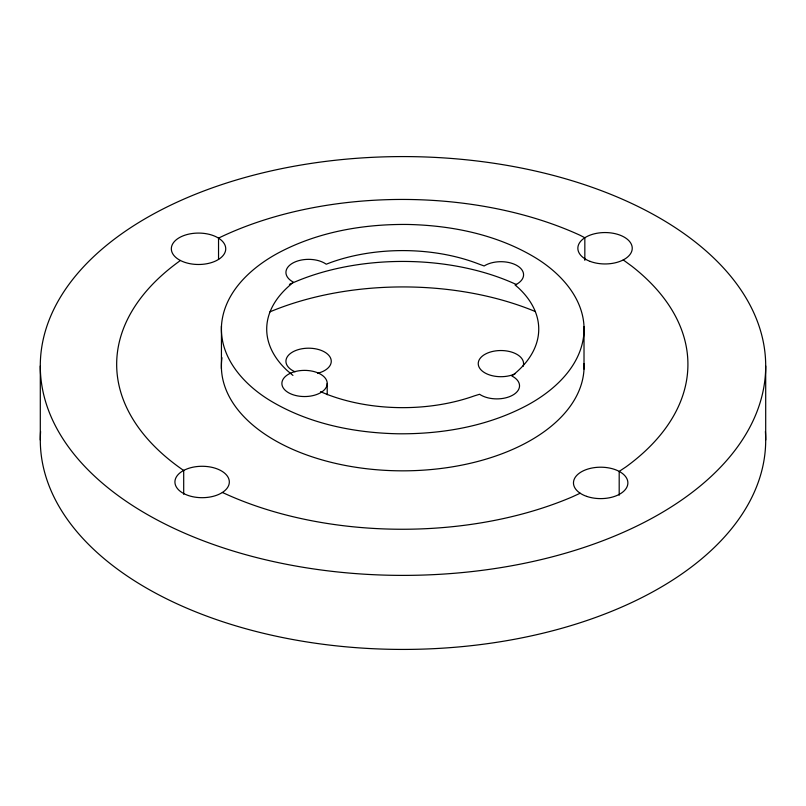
<?xml version="1.0" encoding="UTF-8"?>
<svg xmlns="http://www.w3.org/2000/svg" width="806" height="806" viewBox="0 0 806 806"><rect width="100%" height="100%" fill="white"/><g stroke="black" fill="none" stroke-linecap="round" stroke-linejoin="round"><path stroke-width="1.21" d="M221.449 326.158C219.957 358.69 244.681 385.359 270.917 401.035C308.95 423.744 353.723 432.812 397.6 433.779C442.151 434.273 487.69 426.364 527.285 405.216C554.871 390.316 582.033 365.33 584.007 332.082C585.499 299.55 560.775 272.881 534.539 257.205C496.516 234.496 451.743 225.428 407.856 224.461C363.305 223.967 317.765 231.876 278.171 253.024C250.595 267.924 223.423 292.91 221.449 326.158L221.428 368.664M180.332 260.459L178.731 261.718A285.626 164.908 0 0 0 181.924 469.263L183.697 470.442L183.697 494.28M580.179 493.232L572.23 496.889A285.626 164.908 0 0 1 224.521 493.423L222.345 492.496M320.486 391.666L326.269 394.063A136.013 78.525 0 0 0 474.391 395.867L479.58 394.275A22.669 13.087 0 0 0 512.415 395.323A22.669 13.087 0 0 0 512.515 376.331L511.83 375.979L515.215 373.269A136.013 78.525 0 0 0 518.329 287.752L515.084 284.992A22.669 13.087 0 0 0 517.432 265.819A22.669 13.087 0 0 0 484.144 265.97L479.187 264.177A136.013 78.525 0 0 0 331.065 262.373L326.229 264.217L325.624 263.794A22.669 13.087 0 0 0 292.759 263.078A22.669 13.087 0 0 0 293.233 282.06L290.241 284.971A136.013 78.525 0 0 0 287.127 370.498L292.941 375.425M623.25 259.925L631.864 266.232A285.626 164.908 0 0 1 625.859 466.976L619.189 471.399L619.189 495.247M765.7 365.984A362.7 209.399 0 0 1 221.65 547.334A362.7 209.399 0 0 1 221.65 184.634A362.7 209.399 0 0 1 765.7 365.984L765.7 440.016M584.834 260.338L584.834 237.75L580.058 235.271A285.626 164.908 0 0 0 220.572 237.125L218.537 238.143L218.537 259.472M584.028 326.601L584.007 369.098M327.216 383.465L327.216 394.728M40.3 365.984L40.3 440.016M765.398 431.492A362.7 209.399 0 0 1 403 649.424A362.7 209.399 0 0 1 40.602 431.492M584.028 363.617A181.35 104.699 0 0 1 397.6 470.795A181.35 104.699 0 0 1 221.972 357.703M289.425 284.387A181.35 104.699 0 0 1 291.56 283.42M292.628 282.936A181.35 104.699 0 0 1 516.626 284.659M269.909 311.862A226.688 130.874 0 0 1 535.325 311.539M523.054 366.408A22.669 13.087 0 0 0 511.306 351.99A22.669 13.087 0 0 0 484.144 354.811L483.368 355.325A22.669 13.087 0 0 0 484.799 372.825A22.669 13.087 0 0 0 515.084 373.833M317.574 373.299A22.669 13.087 0 0 0 326.38 353.169L325.624 352.635A22.669 13.087 0 0 0 292.759 351.92A22.669 13.087 0 0 0 293.233 370.901L294.13 371.354A22.669 13.087 0 0 0 295.056 371.778M322.168 391.706L321.393 392.22A22.669 13.087 0 0 1 283.118 387.726A22.669 13.087 0 0 1 308.486 370.579A22.669 13.087 0 0 1 322.168 391.706M183.929 470.311L182.891 470.875A27.203 15.707 0 0 0 194.629 497.08A27.203 15.707 0 0 0 228.632 478.452A27.203 15.707 0 0 0 183.929 470.311M218.748 238.274L217.771 237.679A27.203 15.707 0 0 0 172.383 244.46A27.203 15.707 0 0 0 204.653 264.086A27.203 15.707 0 0 0 218.748 238.274M590.234 261.426A27.203 15.707 0 0 0 632.206 249.074A27.203 15.707 0 0 0 592.692 234.264A27.203 15.707 0 0 0 590.234 261.426M586.708 496.385A27.203 15.707 0 0 0 627.874 483.157A27.203 15.707 0 0 0 587.443 469.183A27.203 15.707 0 0 0 586.708 496.385"/></g></svg>
